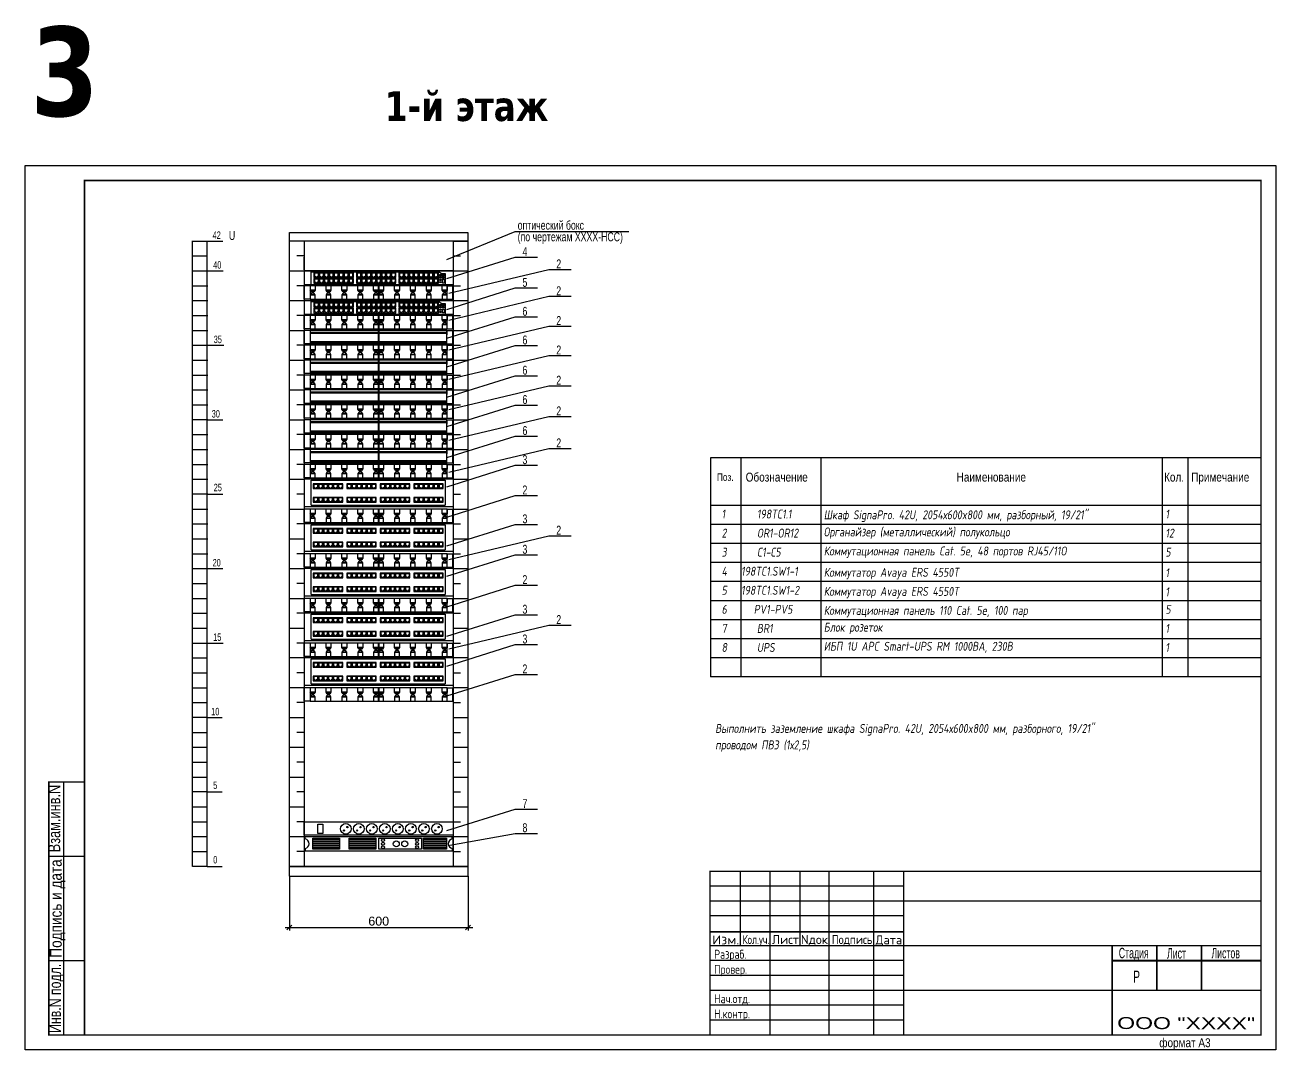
# Model space of a CAD drawing. Header units: millimetres. Extents: x -466220 to -232124, y 35058 to 70175.
# Drawn here: x -233200.3 to -232780.3, y 35412.9 to 35757.1 of the extents above; entities that cross this region are included whole.
import ezdxf
from ezdxf.enums import TextEntityAlignment as Align

# ---------------------------------------------------------------- set-up
doc = ezdxf.new("R2010")
doc.units = ezdxf.units.MM
doc.layers.get('Defpoints').update_dxf_attribs({"color": 111})
for name, color, linetype in [('01СКС', 7, 'Continuous'), ('RACK', 7, 'Continuous'), ('sheet', 7, 'Continuous'), ('ПОЖАРНЫЙ', 10, 'Continuous')]:
    doc.layers.add(name, color=color, linetype=linetype)
doc.layers.add('Бетон', color=3, linetype='Continuous', lineweight=30)
doc.styles.add('GOST 2.304', font='cs_gost2304.shx', dxfattribs={"oblique": 9, "height": 3})
doc.styles.add('my', font='verdanab.ttf', dxfattribs={"width": 0.8, "height": 5})
doc.styles.get("Standard").update_dxf_attribs({"font": 'arial.ttf'})

# ---------------------------------------------------------------- blocks, each defined once
blk = doc.blocks.new('*U39')
for p, q in [((0, 297), (420, 297)), ((0, 0), (0, 297)), ((420, 297), (420, 0)), ((420, 0), (0, 0))]:
    blk.add_line(p, q)
at = {"const_width": 0.5}
for points in [[(415, 5), (415, 292), (20, 292), (20, 5), (415, 5)], [(8, 5), (13, 5), (13, 90), (8, 90)]]:
    blk.add_lwpolyline(points, close=True, dxfattribs=at)
for points, const_width in [([(13, 90), (20, 90)], 0.5), ([(8, 65), (20, 65)], 0.5), ([(230, 5), (230, 60), (415, 60)], 0.5), ([(295, 5), (295, 60)], 0.5), ([(295, 50.01), (415, 50.01)], 0.5), ([(230, 39.65), (295, 39.65)], 0.5), ([(230, 35), (415, 35)], 0.5), ([(365, 5), (365, 35)], 0.5), ([(380, 35), (380, 20)], 0.6), ([(395, 35), (395, 20)], 0.6), ([(8, 30), (20, 30)], 0.5), ([(365, 30), (415, 30)], 0.6), ([(295, 20), (415, 20)], 0.5), ([(13, 5), (20, 5)], 0.5)]:
    blk.add_lwpolyline(points, dxfattribs=dict(const_width=const_width))
for points in [[(240.21, 35), (240.21, 60)], [(250.22, 5), (250.22, 60)], [(260.23, 35), (260.23, 60)], [(270, 5), (270, 60)], [(285, 5), (285, 60)], [(295, 55), (230, 55)], [(295, 50), (230, 50)], [(295, 45), (230, 45)], [(295, 30), (230, 30)], [(295, 25), (230, 25)], [(295, 20), (230, 20)], [(295, 15), (230, 15)], [(295, 10), (230, 10)]]:
    blk.add_lwpolyline(points)
for s, rotation, width, p, p2 in [('Взам.инв.N', 90, 0.768053, (11.81, 66.37), (11.81, 89.07)), ('Подпись и дата', 90, 0.815322, (12.33, 31.02), (12.33, 64.04)), ('Инв.N подл.', 90, 0.739047, (12.07, 5.73), (12.07, 28.95)), ('ООО "ХХХХ"', 359.8588, 1.383625, (366.69, 7.05), (413, 6.93))]:
    blk.add_text(s, height=4, rotation=rotation, dxfattribs=dict(width=width)).set_placement(p, p2, align=Align.FIT)
at = {"style": 'GOST 2.304'}
for s, width, p, p2 in [('Изм.', 1.185621, (230.73, 35.46), (239.8, 35.46)), ('Кол.уч.', 0.703101, (240.88, 35.58), (249.95, 35.58)), ('Лист', 0.982344, (250.79, 35.58), (259.87, 35.58)), ('Nдок', 1.043678, (260.49, 35.58), (269.57, 35.58)), ('Подпись', 0.903483, (270.86, 35.58), (284.48, 35.58)), ('Дата', 0.8657, (285.55, 35.46), (294.51, 35.46))]:
    blk.add_text(s, height=3, dxfattribs=dict(at, width=width)).set_placement(p, p2, align=Align.FIT)
for s, p in [('Разраб.', (231.38, 30.64)), ('Провер.', (231.38, 25.57)), ('Нач.отд.', (231.38, 15.71)), ('Н.контр.', (231.38, 10.62))]:
    blk.add_text(s, height=3, dxfattribs=at).set_placement(p)
for s, height, width, p in [('Стадия', 3.5, 0.6, (367.23, 30.82)), ('Лист', 3.5, 0.6, (383.42, 30.69)), ('Листов', 3.5, 0.6, (398.34, 30.78)), ('Р', 4, 0.6, (372.1, 22.64)), ('формат А3', 3, 0.8, (380.83, 0.93))]:
    blk.add_text(s, height=height, dxfattribs=dict(width=width)).set_placement(p)
blk = doc.blocks.new('AP-_ANSCHLUSSDOSE___1_PORT', base_point=(39.334812, 265))
at = {"layer": 'RACK', "color": 7, "linetype": 'Continuous'}
for points in [[(41.413621, 267.172968), (37.363636, 267.172968), (37.363636, 263.301551), (41.413621, 263.301551)], [(40.363636, 264.4924), (41.063636, 264.4924), (41.063636, 266.7364), (37.863636, 266.7364), (37.863636, 264.4924), (38.413636, 264.4924), (38.413636, 263.9314), (39.09697, 263.9314), (39.09697, 263.619733), (39.74697, 263.619733), (39.74697, 263.946983), (40.363636, 263.9314)]]:
    blk.add_lwpolyline(points, close=True, dxfattribs=at)
blk = doc.blocks.new('SW 1')
at = {"linetype": 'Continuous'}
for p, q in [((1691.73, 1776.61), (1647.7, 1776.61)), ((1647.7, 1776.61), (1647.7, 1772.6)), ((1691.73, 1776.61), (1691.73, 1772.6)), ((1647.7, 1772.6), (1691.73, 1772.6))]:
    blk.add_line(p, q, dxfattribs=at)
at = {"ltscale": 100}
for points in [[(1687.69, 1775.5), (1688.26, 1775.5), (1688.26, 1775.09), (1687.69, 1775.09)], [(1688.52, 1775.5), (1689.09, 1775.5), (1689.09, 1775.09), (1688.52, 1775.09)], [(1687.69, 1774.89), (1688.26, 1774.89), (1688.26, 1774.48), (1687.69, 1774.48)], [(1688.52, 1774.89), (1689.09, 1774.89), (1689.09, 1774.48), (1688.52, 1774.48)], [(1688.54, 1774.12), (1689.07, 1774.12), (1689.07, 1773), (1688.54, 1773)]]:
    blk.add_lwpolyline(points, close=True, dxfattribs=at)
for centre in [(1687.94, 1773.94), (1687.94, 1773.29)]:
    blk.add_circle(centre, 0.186, dxfattribs=at)
at = {"layer": 'RACK'}
for p, q in [((1649.78, 1776.32), (1687.65, 1776.32)), ((1649.78, 1772.6), (1649.78, 1776.32)), ((1687.65, 1776.32), (1688.3, 1775.8)), ((1688.3, 1775.8), (1689.36, 1775.8)), ((1689.36, 1775.8), (1689.36, 1772.6))]:
    blk.add_line(p, q, dxfattribs=at)
at = {"layer": 'RACK', "xscale": 0.3599999999996726, "yscale": 0.3599999999996726, "zscale": 0.3599999999996726}
for p in [(1651.28, 1775.27), (1652.74, 1775.27), (1654.2, 1775.27), (1655.66, 1775.27), (1657.12, 1775.27), (1658.57, 1775.27), (1660.03, 1775.27), (1661.49, 1775.27), (1663.85, 1775.27), (1665.3, 1775.27), (1666.76, 1775.27), (1668.22, 1775.27), (1669.68, 1775.27), (1671.14, 1775.27), (1672.59, 1775.27), (1674.05, 1775.27), (1676.41, 1775.27), (1677.86, 1775.27), (1679.32, 1775.27), (1680.78, 1775.27), (1682.24, 1775.27), (1683.7, 1775.27), (1685.15, 1775.27), (1686.61, 1775.27), (1651.28, 1773.57), (1652.74, 1773.57), (1654.2, 1773.57), (1655.66, 1773.57), (1657.12, 1773.57), (1658.57, 1773.57), (1660.03, 1773.57), (1661.49, 1773.57), (1663.85, 1773.57), (1665.3, 1773.57), (1666.76, 1773.57), (1668.22, 1773.57), (1669.68, 1773.57), (1671.14, 1773.57), (1672.59, 1773.57), (1674.05, 1773.57), (1676.41, 1773.57), (1677.86, 1773.57), (1679.32, 1773.57), (1680.78, 1773.57), (1682.24, 1773.57), (1683.7, 1773.57), (1685.15, 1773.57), (1686.61, 1773.57)]:
    blk.add_blockref('AP-_ANSCHLUSSDOSE___1_PORT', p, dxfattribs=at)
blk = doc.blocks.new('организатор кабеля')
at = {"color": 7, "linetype": 'Continuous'}
for p, q in [((19.43, 0), (-19.49, 0)), ((-19.49, 0), (-19.49, -3.82)), ((-18.11, 0), (-18.11, -1.24)), ((-14.95, -1.24), (-14.95, 0)), ((-13.57, 0), (-13.57, -1.24)), ((-10.46, -1.24), (-10.46, 0)), ((-9.08, 0), (-9.08, -1.24)), ((-5.93, -1.24), (-5.93, 0)), ((-4.54, 0), (-4.54, -1.24)), ((-1.43, -1.24), (-1.43, 0)), ((-0.05, -3.82), (-0.05, 0)), ((-0.05, 0), (-0.05, -1.24)), ((0, 0), (0, -3.82)), ((0, -1.24), (0, 0)), ((1.38, 0), (1.38, -1.24)), ((4.54, -1.24), (4.54, 0)), ((5.92, 0), (5.92, -1.24)), ((9.03, -1.24), (9.03, 0)), ((10.41, 0), (10.41, -1.24)), ((13.56, -1.24), (13.56, 0)), ((14.94, 0), (14.94, -1.24)), ((18.05, -1.24), (18.05, 0)), ((19.43, -3.82), (19.43, 0)), ((19.43, 0), (19.43, -1.24)), ((-19.14, -1.74), (-19.49, -1.24)), ((-19.49, -1.24), (-18.11, -1.24)), ((-18.11, -1.24), (-19.49, -1.24)), ((-19.14, -2.09), (-19.49, -2.58)), ((-19.49, -2.58), (-18.11, -2.58)), ((-18.11, -2.58), (-19.49, -2.58)), ((-18.45, -1.74), (-19.14, -1.74)), ((-18.45, -2.09), (-19.14, -2.09)), ((-18.11, -1.24), (-18.45, -1.74)), ((-18.11, -2.58), (-18.45, -2.09)), ((-18.11, -3.82), (-18.11, -2.58)), ((-14.95, -1.24), (-13.57, -1.24)), ((-14.61, -1.74), (-14.95, -1.24)), ((-13.57, -1.24), (-14.95, -1.24)), ((-14.61, -2.09), (-14.95, -2.58)), ((-14.95, -2.58), (-13.57, -2.58)), ((-14.95, -2.58), (-14.95, -3.82)), ((-13.57, -2.58), (-14.95, -2.58)), ((-13.91, -1.74), (-14.61, -1.74)), ((-13.91, -2.09), (-14.61, -2.09)), ((-13.57, -1.24), (-13.91, -1.74)), ((-13.57, -2.58), (-13.91, -2.09)), ((-13.57, -3.82), (-13.57, -2.58)), ((-10.46, -1.24), (-9.08, -1.24)), ((-10.11, -1.74), (-10.46, -1.24)), ((-9.08, -1.24), (-10.46, -1.24)), ((-10.11, -2.09), (-10.46, -2.58)), ((-10.46, -2.58), (-9.08, -2.58)), ((-10.46, -2.58), (-10.46, -3.82)), ((-9.08, -2.58), (-10.46, -2.58)), ((-9.42, -1.74), (-10.11, -1.74)), ((-9.42, -2.09), (-10.11, -2.09)), ((-9.08, -1.24), (-9.42, -1.74)), ((-9.08, -2.58), (-9.42, -2.09)), ((-9.08, -3.82), (-9.08, -2.58)), ((-5.93, -1.24), (-4.54, -1.24)), ((-5.58, -1.74), (-5.93, -1.24)), ((-4.54, -1.24), (-5.93, -1.24)), ((-5.58, -2.09), (-5.93, -2.58)), ((-5.93, -2.58), (-4.54, -2.58)), ((-5.93, -2.58), (-5.93, -3.82)), ((-4.54, -2.58), (-5.93, -2.58)), ((-4.89, -1.74), (-5.58, -1.74)), ((-4.89, -2.09), (-5.58, -2.09)), ((-4.54, -1.24), (-4.89, -1.74)), ((-4.54, -2.58), (-4.89, -2.09)), ((-4.54, -3.82), (-4.54, -2.58)), ((-1.43, -1.24), (-0.05, -1.24)), ((-1.09, -1.74), (-1.43, -1.24)), ((-0.05, -1.24), (-1.43, -1.24)), ((-1.09, -2.09), (-1.43, -2.58)), ((-1.43, -2.58), (-0.05, -2.58)), ((-1.43, -2.58), (-1.43, -3.82)), ((-0.05, -2.58), (-1.43, -2.58)), ((-0.4, -1.74), (-1.09, -1.74)), ((-0.4, -2.09), (-1.09, -2.09)), ((-0.05, -1.24), (-0.4, -1.74)), ((-0.05, -2.58), (-0.4, -2.09)), ((-0.05, -3.82), (-0.05, -2.58)), ((0, -1.24), (1.38, -1.24)), ((0.35, -1.74), (0, -1.24)), ((1.38, -1.24), (0, -1.24)), ((0.35, -2.09), (0, -2.58)), ((0, -2.58), (1.38, -2.58)), ((0, -2.58), (0, -3.82)), ((1.38, -2.58), (0, -2.58)), ((1.04, -1.74), (0.35, -1.74)), ((1.04, -2.09), (0.35, -2.09)), ((1.38, -1.24), (1.04, -1.74)), ((1.38, -2.58), (1.04, -2.09)), ((1.38, -3.82), (1.38, -2.58)), ((4.54, -1.24), (5.92, -1.24)), ((4.88, -1.74), (4.54, -1.24)), ((5.92, -1.24), (4.54, -1.24)), ((4.88, -2.09), (4.54, -2.58)), ((4.54, -2.58), (5.92, -2.58)), ((4.54, -2.58), (4.54, -3.82)), ((5.92, -2.58), (4.54, -2.58)), ((5.57, -1.74), (4.88, -1.74)), ((5.57, -2.09), (4.88, -2.09)), ((5.92, -1.24), (5.57, -1.74)), ((5.92, -2.58), (5.57, -2.09)), ((5.92, -3.82), (5.92, -2.58)), ((9.03, -1.24), (10.41, -1.24)), ((9.37, -1.74), (9.03, -1.24)), ((10.41, -1.24), (9.03, -1.24)), ((9.37, -2.09), (9.03, -2.58)), ((9.03, -2.58), (10.41, -2.58)), ((9.03, -2.58), (9.03, -3.82)), ((10.41, -2.58), (9.03, -2.58)), ((10.06, -1.74), (9.37, -1.74)), ((10.06, -2.09), (9.37, -2.09)), ((10.41, -1.24), (10.06, -1.74)), ((10.41, -2.58), (10.06, -2.09)), ((10.41, -3.82), (10.41, -2.58)), ((13.56, -1.24), (14.94, -1.24)), ((13.91, -1.74), (13.56, -1.24)), ((14.94, -1.24), (13.56, -1.24)), ((13.91, -2.09), (13.56, -2.58)), ((13.56, -2.58), (14.94, -2.58)), ((13.56, -2.58), (13.56, -3.82)), ((14.94, -2.58), (13.56, -2.58)), ((14.6, -1.74), (13.91, -1.74)), ((14.6, -2.09), (13.91, -2.09)), ((14.94, -1.24), (14.6, -1.74)), ((14.94, -2.58), (14.6, -2.09)), ((14.94, -3.82), (14.94, -2.58)), ((18.05, -1.24), (19.43, -1.24)), ((18.4, -1.74), (18.05, -1.24)), ((19.43, -1.24), (18.05, -1.24)), ((18.4, -2.09), (18.05, -2.58)), ((18.05, -2.58), (19.43, -2.58)), ((18.05, -2.58), (18.05, -3.82)), ((19.43, -2.58), (18.05, -2.58)), ((19.09, -1.74), (18.4, -1.74)), ((19.09, -2.09), (18.4, -2.09)), ((19.43, -1.24), (19.09, -1.74)), ((19.43, -2.58), (19.09, -2.09)), ((19.43, -3.82), (19.43, -2.58)), ((-19.49, -3.82), (19.43, -3.82))]:
    blk.add_line(p, q, dxfattribs=at)
blk = doc.blocks.new('Организатор')
at = {"layer": '01СКС'}
for p, q in [((1647.71, 1803.7), (1647.71, 1807.68)), ((1649.46, 1807.68), (1647.71, 1807.68)), ((1689.92, 1807.68), (1691.67, 1807.68)), ((1691.67, 1803.7), (1691.67, 1807.68)), ((1649.46, 1803.7), (1647.71, 1803.7)), ((1689.92, 1803.7), (1691.67, 1803.7))]:
    blk.add_line(p, q, dxfattribs=at)
at = {"layer": '01СКС', "xscale": 1.039499999999776, "yscale": 1.039499999999776, "zscale": 1.039499999999776}
blk.add_blockref('организатор кабеля', (1669.72, 1807.68), dxfattribs=at)
blk = doc.blocks.new('upc 1u')
at = {"ltscale": 100}
for p, q in [((0, 0), (50, 0)), ((0.28, -0.77), (0.28, 0)), ((49.72, -0.77), (49.72, 0)), ((0.28, -3.99), (0.28, -4.76)), ((2.85, -0.8), (11.84, -0.8)), ((11.84, -1.06), (2.85, -1.06)), ((2.85, -1.52), (11.84, -1.52)), ((11.84, -1.78), (2.85, -1.78)), ((2.85, -2.23), (11.84, -2.23)), ((11.84, -2.49), (2.85, -2.49)), ((2.85, -2.95), (11.84, -2.95)), ((11.84, -3.2), (2.85, -3.2)), ((2.85, -3.66), (11.84, -3.66)), ((11.84, -3.92), (2.85, -3.92)), ((15.08, -0.8), (24.07, -0.8)), ((24.07, -1.06), (15.08, -1.06)), ((15.08, -1.52), (24.07, -1.52)), ((24.07, -1.78), (15.08, -1.78)), ((15.08, -2.23), (24.07, -2.23)), ((24.07, -2.49), (15.08, -2.49)), ((15.08, -2.95), (24.07, -2.95)), ((24.07, -3.2), (15.08, -3.2)), ((15.08, -3.66), (24.07, -3.66)), ((24.07, -3.92), (15.08, -3.92)), ((40.03, -0.8), (47.77, -0.8)), ((47.77, -1.06), (40.03, -1.06)), ((40.03, -1.52), (47.77, -1.52)), ((47.77, -1.78), (40.03, -1.78)), ((40.03, -2.23), (47.77, -2.23)), ((47.77, -2.49), (40.03, -2.49)), ((40.03, -2.95), (47.77, -2.95)), ((47.77, -3.2), (40.03, -3.2)), ((40.03, -3.66), (47.77, -3.66)), ((47.77, -3.92), (40.03, -3.92)), ((49.72, -3.99), (49.72, -4.76))]:
    blk.add_line(p, q, dxfattribs=at)
for points in [[(0, -4.76), (50, -4.76), (50, 0)], [(0, 0), (0, -4.76)]]:
    blk.add_lwpolyline(points)
at = {"color": 0}
for points in [[(11.84, -0.46), (11.84, -4.18), (2.85, -4.18), (2.85, -0.46)], [(24.07, -0.46), (24.07, -4.18), (15.08, -4.18), (15.08, -0.46)], [(39.38, -0.46), (39.38, -4.18), (24.99, -4.18), (24.99, -0.46)], [(47.77, -0.46), (47.77, -4.18), (40.03, -4.18), (40.03, -0.46)]]:
    blk.add_lwpolyline(points, close=True, dxfattribs=at)
for centre, radius in [((26.44, -1.17), 0.5), ((26.44, -2.38), 0.5), ((26.44, -3.56), 0.5), ((30.91, -2.42), 1), ((33.73, -2.42), 1), ((37.9, -1.17), 0.5), ((37.9, -2.38), 0.5), ((37.9, -3.56), 0.5)]:
    blk.add_circle(centre, radius, dxfattribs=at)
for centre, start, end in [((0, -2.38), 279.9115, 80.0885), ((50, -2.38), 99.9115, 260.0885)]:
    blk.add_arc(centre, 1.63, start, end, dxfattribs=at)
blk = doc.blocks.new('патч пан 48 п')
at = {"linetype": 'Continuous'}
for p, q in [((49.99, 0), (0, 0)), ((0, 0), (0, -9.12)), ((49.99, 0), (49.99, -9.12)), ((0, -9.12), (49.99, -9.12))]:
    blk.add_line(p, q, dxfattribs=at)
at = {"ltscale": 100}
blk.add_line((2.36, -8.71), (47.31, -8.71), dxfattribs=at)
at = {"layer": 'RACK'}
for p, q in [((2.36, -0.33), (47.31, -0.33)), ((2.36, -8.71), (2.36, -0.33)), ((47.31, -0.33), (47.31, -8.71))]:
    blk.add_line(p, q, dxfattribs=at)
at = {"layer": 'RACK', "xscale": 0.4087799999979325, "yscale": 0.4087799999979325, "zscale": 0.4087799999979325}
for p in [(3.82, -2.4), (5.48, -2.4), (7.13, -2.4), (8.79, -2.4), (10.44, -2.4), (12.1, -2.4), (15.07, -2.4), (16.73, -2.4), (18.38, -2.4), (20.04, -2.4), (21.69, -2.4), (23.35, -2.4), (26.32, -2.4), (27.98, -2.4), (29.63, -2.4), (31.29, -2.4), (32.94, -2.4), (34.6, -2.4), (37.57, -2.4), (39.23, -2.4), (40.88, -2.4), (42.54, -2.4), (44.19, -2.4), (45.85, -2.4), (3.82, -6.96), (5.48, -6.96), (7.13, -6.96), (8.79, -6.96), (10.44, -6.96), (12.1, -6.96), (15.07, -6.96), (16.73, -6.96), (18.38, -6.96), (20.04, -6.96), (21.69, -6.96), (23.35, -6.96), (26.32, -6.96), (27.98, -6.96), (29.63, -6.96), (31.29, -6.96), (32.94, -6.96), (34.6, -6.96), (37.57, -6.96), (39.23, -6.96), (40.88, -6.96), (42.54, -6.96), (44.19, -6.96), (45.85, -6.96)]:
    blk.add_blockref('AP-_ANSCHLUSSDOSE___1_PORT', p, dxfattribs=at)
blk = doc.blocks.new('110 IDC')
for p, q in [((0, -4.51), (0, 0)), ((1.99, 0), (0, 0)), ((47.93, 0), (49.92, 0)), ((49.92, -4.51), (49.92, 0)), ((1.99, -0.61), (24.93, -0.61)), ((1.99, -0.96), (24.93, -0.96)), ((1.99, -3.68), (24.93, -3.68)), ((1.99, -4.04), (24.93, -4.04)), ((24.99, -0.61), (47.93, -0.61)), ((24.99, -0.96), (47.93, -0.96)), ((24.99, -3.68), (47.93, -3.68)), ((24.99, -4.04), (47.93, -4.04)), ((1.99, -4.51), (0, -4.51)), ((47.93, -4.51), (49.92, -4.51))]:
    blk.add_line(p, q)
at = {"color": 7, "linetype": 'Continuous'}
for p, q in [((47.93, 0), (1.99, 0)), ((1.99, 0), (1.99, -4.51)), ((24.93, -4.51), (24.93, 0)), ((24.93, 0), (24.93, -1.47)), ((24.99, 0), (24.99, -4.51)), ((24.99, -1.47), (24.99, 0)), ((47.93, -4.51), (47.93, 0)), ((47.93, 0), (47.93, -1.47)), ((24.93, -4.51), (24.93, -3.04)), ((24.99, -3.04), (24.99, -4.51)), ((47.93, -4.51), (47.93, -3.04)), ((1.99, -4.51), (47.93, -4.51))]:
    blk.add_line(p, q, dxfattribs=at)
for centre in [(2.43, -0.8), (2.43, -3.87), (2.84, -0.8), (2.84, -3.87), (3.24, -0.8), (3.24, -3.87), (3.64, -0.8), (3.64, -3.87), (4.07, -0.8), (4.07, -3.87), (4.47, -0.8), (4.47, -3.87), (4.85, -0.8), (4.85, -3.87), (5.26, -0.8), (5.26, -3.87), (5.75, -0.8), (5.75, -3.87), (6.16, -0.8), (6.16, -3.87), (7.02, -0.8), (7.02, -3.87), (7.42, -0.8), (7.42, -3.87), (7.82, -0.8), (7.82, -3.87), (8.23, -0.8), (8.23, -3.87), (8.65, -0.8), (8.65, -3.87), (9.06, -0.8), (9.06, -3.87), (9.44, -0.8), (9.44, -3.87), (9.84, -0.8), (9.84, -3.87), (10.33, -0.8), (10.33, -3.87), (10.74, -0.8), (10.74, -3.87), (11.6, -0.8), (11.6, -3.87), (12.01, -0.8), (12.01, -3.87), (12.4, -0.8), (12.4, -3.87), (12.81, -0.8), (12.81, -3.87), (13.24, -0.8), (13.24, -3.87), (13.64, -0.8), (13.64, -3.87), (14.02, -0.8), (14.02, -3.87), (14.43, -0.8), (14.43, -3.87), (14.92, -0.8), (14.92, -3.87), (15.32, -0.8), (15.32, -3.87), (16.19, -0.8), (16.19, -3.87), (16.59, -0.8), (16.59, -3.87), (16.99, -0.8), (16.99, -3.87), (17.4, -0.8), (17.4, -3.87), (17.82, -0.8), (17.82, -3.87), (18.23, -0.8), (18.23, -3.87), (18.61, -0.8), (18.61, -3.87), (19.01, -0.8), (19.01, -3.87), (19.5, -0.8), (19.5, -3.87), (19.91, -0.8), (19.91, -3.87), (20.79, -0.8), (20.79, -3.87), (21.19, -0.8), (21.19, -3.87), (21.59, -0.8), (21.59, -3.87), (22, -0.8), (22, -3.87), (22.42, -0.8), (22.42, -3.87), (22.83, -0.8), (22.83, -3.87), (23.21, -0.8), (23.21, -3.87), (23.61, -0.8), (23.61, -3.87), (24.1, -0.8), (24.1, -3.87), (24.51, -0.8), (24.51, -3.87), (25.43, -0.8), (25.43, -3.87), (25.84, -0.8), (25.84, -3.87), (26.24, -0.8), (26.24, -3.87), (26.64, -0.8), (26.64, -3.87), (27.07, -0.8), (27.07, -3.87), (27.48, -0.8), (27.48, -3.87), (27.85, -0.8), (27.85, -3.87), (28.26, -0.8), (28.26, -3.87), (28.75, -0.8), (28.75, -3.87), (29.16, -0.8), (29.16, -3.87), (30.02, -0.8), (30.02, -3.87), (30.43, -0.8), (30.43, -3.87), (30.82, -0.8), (30.82, -3.87), (31.23, -0.8), (31.23, -3.87), (31.65, -0.8), (31.65, -3.87), (32.06, -0.8), (32.06, -3.87), (32.44, -0.8), (32.44, -3.87), (32.84, -0.8), (32.84, -3.87), (33.34, -0.8), (33.34, -3.87), (33.74, -0.8), (33.74, -3.87), (34.6, -0.8), (34.6, -3.87), (35.01, -0.8), (35.01, -3.87), (35.41, -0.8), (35.41, -3.87), (35.81, -0.8), (35.81, -3.87), (36.24, -0.8), (36.24, -3.87), (36.65, -0.8), (36.65, -3.87), (37.02, -0.8), (37.02, -3.87), (37.43, -0.8), (37.43, -3.87), (37.92, -0.8), (37.92, -3.87), (38.33, -0.8), (38.33, -3.87), (39.19, -0.8), (39.19, -3.87), (39.6, -0.8), (39.6, -3.87), (39.99, -0.8), (39.99, -3.87), (40.4, -0.8), (40.4, -3.87), (40.82, -0.8), (40.82, -3.87), (41.23, -0.8), (41.23, -3.87), (41.61, -0.8), (41.61, -3.87), (42.01, -0.8), (42.01, -3.87), (42.51, -0.8), (42.51, -3.87), (42.91, -0.8), (42.91, -3.87), (43.79, -0.8), (43.79, -3.87), (44.2, -0.8), (44.2, -3.87), (44.59, -0.8), (44.59, -3.87), (45, -0.8), (45, -3.87), (45.42, -0.8), (45.42, -3.87), (45.83, -0.8), (45.83, -3.87), (46.21, -0.8), (46.21, -3.87), (46.61, -0.8), (46.61, -3.87), (47.11, -0.8), (47.11, -3.87), (47.51, -0.8), (47.51, -3.87)]:
    blk.add_circle(centre, 0.107)

msp = doc.modelspace()

# ---------------------------------------------------------------- linework, layer by layer
for p, q in [((-233111.57, 35532.49), (-233111.57, 35687.41)), ((-233111.57, 35530.31), (-233111.57, 35687.41)), ((-233058.7, 35678.34), (-233035.8, 35687.74)), ((-233051.57, 35532.87), (-233051.57, 35687.41)), ((-233035.8, 35687.74), (-232997.62, 35687.74)), ((-233111.57, 35684.62), (-233051.57, 35684.62)), ((-233106.57, 35684.59), (-233111.57, 35684.59)), ((-233056.57, 35684.59), (-233051.57, 35684.59)), ((-233106.57, 35679.57), (-233109.07, 35679.57)), ((-233058.7, 35671.96), (-233035.8, 35679.16)), ((-233056.57, 35679.57), (-233054.07, 35679.57)), ((-233035.8, 35679.16), (-233028.3, 35679.16)), ((-233058, 35667.07), (-233024.44, 35675.02)), ((-233024.44, 35675.02), (-233016.94, 35675.02)), ((-233111.57, 35674.57), (-233106.57, 35674.57)), ((-233056.57, 35674.57), (-233051.57, 35674.57)), ((-233106.57, 35669.57), (-233109.07, 35669.57)), ((-233058.7, 35661.64), (-233035.8, 35668.83)), ((-233056.57, 35669.57), (-233054.07, 35669.57)), ((-233035.8, 35668.83), (-233028.3, 35668.83)), ((-233111.57, 35664.57), (-233106.57, 35664.57)), ((-233058, 35658.06), (-233024.44, 35666.02)), ((-233056.57, 35664.57), (-233051.57, 35664.57)), ((-233024.44, 35666.02), (-233016.94, 35666.02)), ((-233106.57, 35659.57), (-233109.07, 35659.57)), ((-233058.7, 35651.92), (-233035.8, 35659.11)), ((-233056.57, 35659.57), (-233054.07, 35659.57)), ((-233035.8, 35659.11), (-233028.3, 35659.11)), ((-233111.57, 35654.57), (-233106.57, 35654.57)), ((-233058, 35648.06), (-233024.44, 35656.01)), ((-233056.57, 35654.57), (-233051.57, 35654.57)), ((-233024.44, 35656.01), (-233016.94, 35656.01)), ((-233106.57, 35649.57), (-233109.07, 35649.57)), ((-233058.7, 35642.3), (-233035.8, 35649.5)), ((-233058, 35638.16), (-233024.44, 35646.11)), ((-233056.57, 35649.57), (-233054.07, 35649.57)), ((-233035.8, 35649.5), (-233028.3, 35649.5)), ((-233024.44, 35646.11), (-233016.94, 35646.11)), ((-233111.57, 35644.57), (-233106.57, 35644.57)), ((-233056.57, 35644.57), (-233051.57, 35644.57)), ((-233106.57, 35639.57), (-233109.07, 35639.57)), ((-233058.7, 35632.16), (-233035.8, 35639.35)), ((-233056.57, 35639.57), (-233054.07, 35639.57)), ((-233035.8, 35639.35), (-233028.3, 35639.35)), ((-233111.57, 35634.57), (-233106.57, 35634.57)), ((-233058, 35628.04), (-233024.44, 35636)), ((-233056.57, 35634.57), (-233051.57, 35634.57)), ((-233024.44, 35636), (-233016.94, 35636)), ((-233106.57, 35629.57), (-233109.07, 35629.57)), ((-233058.7, 35622.28), (-233035.8, 35629.48)), ((-233056.57, 35629.57), (-233054.07, 35629.57)), ((-233035.8, 35629.48), (-233028.3, 35629.48)), ((-233111.57, 35624.57), (-233106.57, 35624.57)), ((-233058, 35617.72), (-233024.44, 35625.67)), ((-233056.57, 35624.57), (-233051.57, 35624.57)), ((-233024.44, 35625.67), (-233016.94, 35625.67)), ((-233106.57, 35619.57), (-233109.07, 35619.57)), ((-233058.7, 35611.87), (-233035.8, 35619.07)), ((-233056.57, 35619.57), (-233054.07, 35619.57)), ((-233035.8, 35619.07), (-233028.3, 35619.07)), ((-233111.57, 35614.57), (-233106.57, 35614.57)), ((-233058, 35606.97), (-233024.44, 35614.93)), ((-233056.57, 35614.57), (-233051.57, 35614.57)), ((-233024.44, 35614.93), (-233016.94, 35614.93)), ((-233106.57, 35609.57), (-233109.07, 35609.57)), ((-233058.7, 35602.1), (-233035.8, 35609.29)), ((-233056.57, 35609.57), (-233054.07, 35609.57)), ((-233035.8, 35609.29), (-233028.3, 35609.29)), ((-233111.57, 35604.57), (-233106.57, 35604.57)), ((-233056.57, 35604.57), (-233051.57, 35604.57)), ((-233106.57, 35599.57), (-233109.07, 35599.57)), ((-233056.57, 35599.57), (-233054.07, 35599.57)), ((-233058.7, 35591.9), (-233035.8, 35599.1)), ((-233035.8, 35599.1), (-233028.3, 35599.1)), ((-233111.57, 35594.57), (-233106.57, 35594.57)), ((-233056.57, 35594.57), (-233051.57, 35594.57)), ((-233106.57, 35589.57), (-233109.07, 35589.57)), ((-233058.7, 35582.23), (-233035.8, 35589.43)), ((-233056.57, 35589.57), (-233054.07, 35589.57)), ((-233035.8, 35589.43), (-233028.3, 35589.43)), ((-233111.57, 35584.57), (-233106.57, 35584.57)), ((-233058, 35577.67), (-233024.44, 35585.62)), ((-233056.57, 35584.57), (-233051.57, 35584.57)), ((-233024.44, 35585.62), (-233016.94, 35585.62)), ((-233106.57, 35579.57), (-233109.07, 35579.57)), ((-233058.7, 35571.99), (-233035.8, 35579.19)), ((-233056.57, 35579.57), (-233054.07, 35579.57)), ((-233035.8, 35579.19), (-233028.3, 35579.19)), ((-233111.57, 35574.57), (-233106.57, 35574.57)), ((-233056.57, 35574.57), (-233051.57, 35574.57)), ((-233106.57, 35569.57), (-233109.07, 35569.57)), ((-233058.7, 35561.8), (-233035.8, 35569)), ((-233056.57, 35569.57), (-233054.07, 35569.57)), ((-233035.8, 35569), (-233028.3, 35569)), ((-233111.57, 35564.57), (-233106.57, 35564.57)), ((-233056.57, 35564.57), (-233051.57, 35564.57)), ((-233106.57, 35559.57), (-233109.07, 35559.57)), ((-233058.7, 35551.87), (-233035.8, 35559.06)), ((-233056.57, 35559.57), (-233054.07, 35559.57)), ((-233035.8, 35559.06), (-233028.3, 35559.06)), ((-233111.57, 35554.57), (-233106.57, 35554.57)), ((-233058, 35547.64), (-233024.44, 35555.6)), ((-233056.57, 35554.57), (-233051.57, 35554.57)), ((-233024.44, 35555.6), (-233016.94, 35555.6)), ((-233106.57, 35549.57), (-233109.07, 35549.57)), ((-233058.7, 35541.87), (-233035.8, 35549.06)), ((-233056.57, 35549.57), (-233054.07, 35549.57)), ((-233035.8, 35549.06), (-233028.3, 35549.06)), ((-233106.57, 35544.57), (-233111.57, 35544.57)), ((-233051.57, 35544.57), (-233056.57, 35544.57)), ((-233106.57, 35539.57), (-233109.07, 35539.57)), ((-233058.7, 35531.82), (-233035.8, 35539.02)), ((-233056.57, 35539.57), (-233054.07, 35539.57)), ((-233035.8, 35539.02), (-233028.3, 35539.02)), ((-233106.57, 35534.57), (-233111.57, 35534.57)), ((-233051.57, 35534.57), (-233056.57, 35534.57)), ((-233106.57, 35529.57), (-233109.07, 35529.57)), ((-233056.57, 35529.57), (-233054.07, 35529.57)), ((-233051.57, 35474.57), (-233051.57, 35531.08)), ((-233111.57, 35524.57), (-233106.57, 35524.57)), ((-233056.57, 35524.57), (-233051.57, 35524.57)), ((-233106.57, 35519.57), (-233109.07, 35519.57)), ((-233056.57, 35519.57), (-233054.07, 35519.57)), ((-233111.57, 35514.57), (-233106.57, 35514.57)), ((-233056.57, 35514.57), (-233051.57, 35514.57)), ((-233106.57, 35509.57), (-233109.07, 35509.57)), ((-233056.57, 35509.57), (-233054.07, 35509.57)), ((-233111.57, 35504.57), (-233106.57, 35504.57)), ((-233111.57, 35504.57), (-233106.57, 35504.57)), ((-233056.57, 35504.57), (-233051.57, 35504.57)), ((-233056.57, 35504.57), (-233051.57, 35504.57)), ((-233106.57, 35499.57), (-233109.07, 35499.57)), ((-233056.57, 35499.57), (-233054.07, 35499.57)), ((-233111.57, 35494.57), (-233106.57, 35494.57)), ((-233111.57, 35494.57), (-233106.57, 35494.57)), ((-233111.57, 35494.57), (-233106.57, 35494.57)), ((-233056.57, 35494.57), (-233051.57, 35494.57)), ((-233056.57, 35494.57), (-233051.57, 35494.57)), ((-233058.7, 35486.58), (-233035.8, 35493.77)), ((-233035.8, 35493.77), (-233028.3, 35493.77)), ((-233106.57, 35489.57), (-233109.07, 35489.57)), ((-233056.57, 35489.57), (-233054.07, 35489.57)), ((-233111.57, 35484.57), (-233106.57, 35484.57)), ((-233111.57, 35484.57), (-233106.57, 35484.57)), ((-233111.57, 35484.57), (-233106.57, 35484.57)), ((-233057.71, 35481.68), (-233035.8, 35485.68)), ((-233056.57, 35484.57), (-233051.57, 35484.57)), ((-233056.57, 35484.57), (-233051.57, 35484.57)), ((-233035.8, 35485.68), (-233028.3, 35485.68)), ((-233106.57, 35479.57), (-233109.07, 35479.57)), ((-233056.57, 35479.57), (-233054.07, 35479.57)), ((-233111.57, 35474.57), (-233106.57, 35474.57)), ((-233056.57, 35474.57), (-233051.57, 35474.57)), ((-233112.41, 35453.26), (-233110.71, 35454.82)), ((-233052.41, 35453.26), (-233050.71, 35454.82))]:
    msp.add_line(p, q)
at = {"color": 0}
for p, q in [((-233144.32, 35684.57), (-233133.95, 35684.57)), ((-233144.13, 35530.69), (-233144.13, 35684.57)), ((-233139.13, 35530.69), (-233139.13, 35684.57)), ((-233106.57, 35684.62), (-233106.57, 35530.95)), ((-233056.57, 35684.62), (-233056.57, 35530.57)), ((-233144.13, 35679.57), (-233139.13, 35679.57)), ((-233144.13, 35674.57), (-233133.77, 35674.57)), ((-233143.95, 35669.57), (-233138.95, 35669.57)), ((-233143.95, 35664.57), (-233138.95, 35664.57)), ((-233143.95, 35659.57), (-233138.95, 35659.57)), ((-233143.95, 35654.57), (-233138.95, 35654.57)), ((-233143.95, 35649.57), (-233138.95, 35649.57)), ((-233143.95, 35649.57), (-233133.59, 35649.57)), ((-233143.95, 35644.57), (-233138.95, 35644.57)), ((-233143.95, 35639.57), (-233138.95, 35639.57)), ((-233143.95, 35634.57), (-233138.95, 35634.57)), ((-233143.95, 35629.57), (-233138.95, 35629.57)), ((-233138.95, 35624.57), (-233143.95, 35624.57)), ((-233138.95, 35624.57), (-233133.95, 35624.57)), ((-233143.95, 35619.57), (-233138.95, 35619.57)), ((-233143.95, 35614.57), (-233138.95, 35614.57)), ((-233143.95, 35609.57), (-233138.95, 35609.57)), ((-233143.95, 35604.57), (-233138.95, 35604.57)), ((-233138.95, 35599.57), (-233143.95, 35599.57)), ((-233138.95, 35599.57), (-233133.95, 35599.57)), ((-233143.95, 35594.57), (-233138.95, 35594.57)), ((-233143.95, 35589.57), (-233138.95, 35589.57)), ((-233143.95, 35584.57), (-233138.95, 35584.57)), ((-233143.95, 35579.57), (-233138.95, 35579.57)), ((-233144.32, 35574.57), (-233133.95, 35574.57)), ((-233144.13, 35569.57), (-233139.13, 35569.57)), ((-233144.13, 35564.57), (-233139.13, 35564.57)), ((-233144.13, 35559.57), (-233139.13, 35559.57)), ((-233144.13, 35554.57), (-233139.13, 35554.57)), ((-233144.13, 35549.57), (-233139.13, 35549.57)), ((-233144.13, 35549.57), (-233133.77, 35549.57)), ((-233144.13, 35544.57), (-233139.13, 35544.57)), ((-233144.13, 35539.57), (-233139.13, 35539.57)), ((-233144.13, 35534.57), (-233139.13, 35534.57)), ((-233144.13, 35474.57), (-233144.13, 35530.69)), ((-233144.13, 35529.57), (-233139.13, 35529.57)), ((-233139.13, 35474.57), (-233139.13, 35530.69)), ((-233106.57, 35530.95), (-233106.57, 35474.57)), ((-233056.57, 35530.57), (-233056.57, 35474.57)), ((-233139.13, 35524.57), (-233144.13, 35524.57)), ((-233139.13, 35524.57), (-233134.13, 35524.57)), ((-233144.13, 35519.57), (-233139.13, 35519.57)), ((-233144.13, 35514.57), (-233139.13, 35514.57)), ((-233144.13, 35509.57), (-233139.13, 35509.57)), ((-233144.13, 35504.57), (-233139.13, 35504.57)), ((-233139.13, 35499.57), (-233144.13, 35499.57)), ((-233139.13, 35499.57), (-233134.13, 35499.57)), ((-233144.13, 35494.57), (-233139.13, 35494.57)), ((-233144.13, 35489.57), (-233139.13, 35489.57)), ((-233144.13, 35484.57), (-233139.13, 35484.57)), ((-233144.13, 35479.57), (-233139.13, 35479.57)), ((-233139.13, 35474.57), (-233144.13, 35474.57)), ((-233139.13, 35474.57), (-233134.13, 35474.57)), ((-233106.57, 35474.57), (-233111.57, 35474.57)), ((-233056.57, 35474.57), (-233051.57, 35474.57))]:
    msp.add_line(p, q, dxfattribs=at)
at = {"color": 7, "linetype": 'Continuous'}
msp.add_line((-233106.57, 35674.88), (-233106.57, 35679.22), dxfattribs=at)
at = {"ltscale": 4}
msp.add_line((-233106.57, 35674.57), (-233056.57, 35674.57), dxfattribs=at)
at = {"ltscale": 0.53}
for p, q in [((-232970.21, 35611.8), (-232970.21, 35538.2)), ((-232785.32, 35611.8), (-232970.21, 35611.8)), ((-232959.99, 35611.8), (-232959.99, 35538.2)), ((-232933.15, 35611.8), (-232933.15, 35538.2)), ((-232818.54, 35611.8), (-232818.54, 35538.2)), ((-232809.86, 35611.8), (-232809.86, 35538.2)), ((-232785.32, 35595.8), (-232970.21, 35595.8)), ((-232785.32, 35589.4), (-232970.21, 35589.4)), ((-232785.32, 35583), (-232970.21, 35583)), ((-232785.32, 35576.6), (-232970.21, 35576.6)), ((-232785.32, 35570.2), (-232970.21, 35570.2)), ((-232785.32, 35563.8), (-232970.21, 35563.8)), ((-232785.32, 35557.4), (-232970.21, 35557.4)), ((-232785.32, 35551), (-232970.21, 35551)), ((-232785.32, 35544.6), (-232970.21, 35544.6)), ((-232785.32, 35538.2), (-232970.21, 35538.2))]:
    msp.add_line(p, q, dxfattribs=at)
at = {"color": 0, "linetype": 'ByBlock'}
for p, q in [((-233111.57, 35471.25), (-233111.57, 35453.06)), ((-233051.57, 35471.25), (-233051.57, 35453.06)), ((-233113, 35454.03), (-233049.99, 35454.03))]:
    msp.add_line(p, q, dxfattribs=at)
at = {"const_width": 0.5}
for points in [[(-233111.57, 35530.31), (-233111.57, 35687.41)], [(-233051.57, 35687.41), (-233051.57, 35530.82)], [(-233111.57, 35471.25), (-233111.57, 35530.31)], [(-233051.57, 35530.82), (-233051.57, 35471.25)], [(-233111.57, 35474.57), (-233051.57, 35474.57)], [(-233111.57, 35471.25), (-233051.57, 35471.25)]]:
    msp.add_lwpolyline(points, dxfattribs=at)
at = {"color": 0, "const_width": 0.5}
msp.add_lwpolyline([(-233111.57, 35687.41), (-233051.57, 35687.41)], dxfattribs=at)
for points in [[(-233106.57, 35489.57), (-233056.57, 35489.57), (-233056.57, 35485.02), (-233106.57, 35485.02)], [(-233101.96, 35488.81), (-233100.36, 35488.81), (-233100.36, 35485.58), (-233101.96, 35485.58)]]:
    msp.add_lwpolyline(points, close=True)
for centre, radius in [((-233092.62, 35487.2), 1.79), ((-233093.18, 35486.64), 0.223), ((-233092.06, 35487.77), 0.223), ((-233088.25, 35487.2), 1.79), ((-233088.81, 35486.64), 0.223), ((-233087.69, 35487.77), 0.223), ((-233083.88, 35487.2), 1.79), ((-233084.44, 35486.64), 0.223), ((-233083.32, 35487.77), 0.223), ((-233079.51, 35487.2), 1.79), ((-233080.07, 35486.64), 0.223), ((-233078.95, 35487.77), 0.223), ((-233075.14, 35487.2), 1.79), ((-233075.7, 35486.64), 0.223), ((-233074.57, 35487.77), 0.223), ((-233070.76, 35487.2), 1.79), ((-233071.33, 35486.64), 0.223), ((-233070.2, 35487.77), 0.223), ((-233066.39, 35487.2), 1.79), ((-233066.95, 35486.64), 0.223), ((-233065.83, 35487.77), 0.223), ((-233062.02, 35487.2), 1.79), ((-233062.58, 35486.64), 0.223), ((-233061.46, 35487.77), 0.223)]:
    msp.add_circle(centre, radius)

# ---------------------------------------------------------------- block references
at = {"xscale": 1.135500000003958, "yscale": 1.135500000003958, "zscale": 1.135500000003958}
for p in [(-234977.54, 33616.95), (-234977.54, 33606.95), (-234977.54, 33596.95), (-234977.54, 33586.95), (-234977.54, 33576.95), (-234977.54, 33566.95), (-234977.54, 33556.95), (-234977.54, 33541.95), (-234977.54, 33526.95), (-234977.54, 33511.95), (-234977.54, 33496.95), (-234977.54, 33481.95)]:
    msp.add_blockref('Организатор', p, dxfattribs=at)
for name, p in [('110 IDC', (-233106.57, 35654.57)), ('110 IDC', (-233106.57, 35644.57)), ('110 IDC', (-233106.57, 35634.57)), ('110 IDC', (-233106.57, 35624.57)), ('110 IDC', (-233106.57, 35614.57)), ('патч пан 48 п', (-233106.57, 35604.57)), ('патч пан 48 п', (-233106.57, 35589.57)), ('патч пан 48 п', (-233106.57, 35574.57)), ('патч пан 48 п', (-233106.57, 35559.57)), ('патч пан 48 п', (-233106.57, 35544.57)), ('upc 1u', (-233106.57, 35484.57))]:
    msp.add_blockref(name, p)
at = {"layer": 'sheet'}
msp.add_blockref('*U39', (-233200.32, 35412.93), dxfattribs=at)
at = {"layer": 'Бетон', "color": 3, "xscale": 1.135500000003958, "yscale": 1.135500000003958, "zscale": 1.135500000003958}
for p in [(-234977.54, 33657.22), (-234977.54, 33647.22)]:
    msp.add_blockref('SW 1', p, dxfattribs=at)

# ---------------------------------------------------------------- texts
at = {"width": 0.7}
for s, height, p in [('оптический бокс', 3, (-233034.91, 35688.39)), ('42', 2.5, (-233137.32, 35685.31)), ('U', 3, (-233131.86, 35684.94)), ('(по чертежам ХХХХ-НСС)', 3, (-233034.91, 35684.51)), ('4', 3, (-233033.3, 35679.53)), ('40', 2.5, (-233137.13, 35675.31)), ('2', 3, (-233021.94, 35675.4)), ('5', 3, (-233033.3, 35669.21)), ('2', 3, (-233021.94, 35666.39)), ('6', 3, (-233033.3, 35659.49)), ('2', 3, (-233021.94, 35656.39)), ('35', 2.5, (-233136.95, 35650.31)), ('6', 3, (-233033.3, 35649.87)), ('2', 3, (-233021.94, 35646.49)), ('6', 3, (-233033.3, 35639.73)), ('2', 3, (-233021.94, 35636.37)), ('6', 3, (-233033.3, 35629.85)), ('2', 3, (-233021.94, 35626.05)), ('30', 2.5, (-233137.62, 35625.32)), ('6', 3, (-233033.3, 35619.44)), ('2', 3, (-233021.94, 35615.3)), ('3', 3, (-233033.3, 35609.67)), ('25', 2.5, (-233136.95, 35600.57)), ('2', 3, (-233033.3, 35599.48)), ('3', 3, (-233033.3, 35589.8)), ('2', 3, (-233021.94, 35586)), ('3', 3, (-233033.3, 35579.57)), ('20', 2.5, (-233137.32, 35575.31)), ('2', 3, (-233033.3, 35569.37)), ('3', 3, (-233033.3, 35559.44)), ('2', 3, (-233021.94, 35555.97)), ('15', 2.5, (-233137.13, 35550.31)), ('3', 3, (-233033.3, 35549.44)), ('2', 3, (-233033.3, 35539.39)), ('10', 2.5, (-233137.8, 35525.32)), ('5', 2.5, (-233137.13, 35500.57)), ('7', 3, (-233033.3, 35494.15)), ('8', 3, (-233033.3, 35486.06)), ('0', 2.5, (-233137.13, 35475.57))]:
    msp.add_text(s, height=height, dxfattribs=at).set_placement(p)
at = {"ltscale": 0.53, "width": 0.8}
for s, height, p in [('Поз.', 2.5, (-232968.02, 35604.04)), ('Обозначение', 3, (-232958.36, 35603.81)), ('Наименование', 3, (-232887.53, 35603.81)), ('Кол.', 3, (-232817.88, 35603.81)), ('Примечание', 3, (-232808.79, 35603.81))]:
    msp.add_text(s, height=height, dxfattribs=at).set_placement(p)
at = {"ltscale": 0.53, "style": 'GOST 2.304', "oblique": 9}
for s, p in [('1', (-232966.44, 35591.4)), ('198TC1.1', (-232954.58, 35591.4)), ('Шкаф SignaPro. 42U, 2054х600x800 мм, разборный, 19/21"', (-232932.13, 35591.15)), ('1', (-232817.43, 35591.4)), ('2', (-232966.44, 35585)), ('OR1-OR12', (-232954.58, 35585)), ('Органайзер (металлический) полукольцо', (-232932.13, 35585.4)), ('12', (-232817.43, 35585)), ('3', (-232966.44, 35578.6)), ('C1-С5', (-232954.58, 35578.6)), ('Коммутационная панель Cat. 5e, 48 портов RJ45/11O', (-232932.13, 35579)), ('5', (-232817.43, 35578.6)), ('4', (-232966.44, 35572.2)), ('198TC1.SW1-1', (-232959.91, 35572.2)), ('Коммутатор Avaya ERS 4550T', (-232932.13, 35571.84)), ('1', (-232817.43, 35571.68)), ('5', (-232966.44, 35565.8)), ('198TC1.SW1-2', (-232959.91, 35565.8)), ('Коммутатор Avaya ERS 4550T', (-232932.13, 35565.44)), ('1', (-232817.43, 35565.28)), ('6', (-232966.44, 35559.4)), ('PV1-PV5', (-232955.63, 35559.4)), ('Коммутационная панель 110 Cat. 5e, 100 пар', (-232932.13, 35559.04)), ('5', (-232817.43, 35559.4)), ('7', (-232966.44, 35553)), ('BR1', (-232954.58, 35553)), ('Блок розеток', (-232932.13, 35553.4)), ('1', (-232817.43, 35553)), ('8', (-232966.44, 35546.6)), ('UPS', (-232954.58, 35546.6)), ('ИБП 1U APC Smart-UPS RM 1000ВА, 230В', (-232932.13, 35547)), ('1', (-232817.43, 35546.6)), ('Выполнить заземление шкафа SignaPro. 42U, 2054х600x800 мм, разборного, 19/21"', (-232968.57, 35519.41)), ('проводом ПВ3 (1х2,5)', (-232968.57, 35513.89))]:
    msp.add_text(s, height=3, dxfattribs=at).set_placement(p)
at = {"insert": (-233081.57, 35456.18), "char_height": 3, "attachment_point": 5}
msp.add_mtext('600', dxfattribs=at)
at = {"layer": 'Defpoints', "color": 2, "ltscale": 0.53, "style": 'my', "width": 0.8}
msp.add_text('3', height=30, dxfattribs=at).set_placement((-233198.46, 35726.59))
at = {"layer": 'ПОЖАРНЫЙ', "ltscale": 0.53, "style": 'my', "width": 0.8}
msp.add_text('1-й этаж', height=10, dxfattribs=at).set_placement((-233079.52, 35724.9))

doc.saveas('drawing.dxf')
